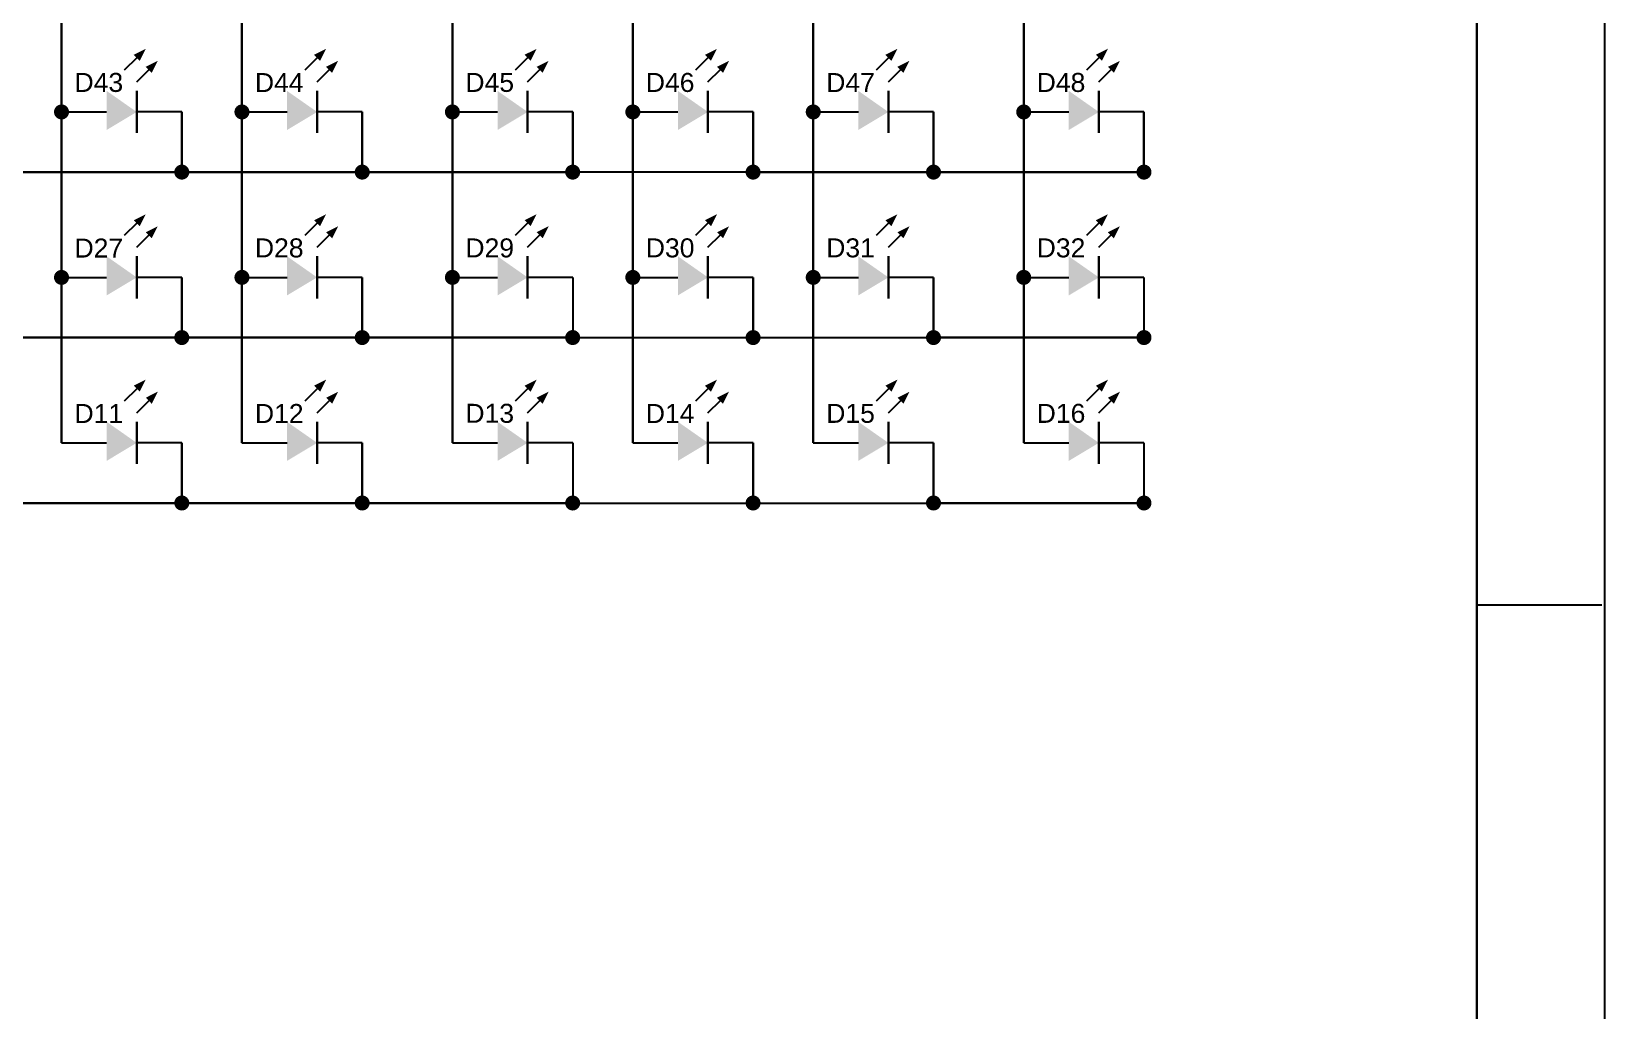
# Model space of a CAD drawing. Header units: millimetres. Extents: x -366 to 289, y -244 to 75.
# Drawn here: x 212.2 to 282.9, y -141.5 to -97.5 of the extents above; entities that cross this region are included whole.
import ezdxf

# ---------------------------------------------------------------- set-up
doc = ezdxf.new("R2010")
doc.units = ezdxf.units.MM
doc.header["$MEASUREMENT"] = 0
doc.layers.add('PDF2_几何图形', color=5, linetype='Continuous')
doc.layers.add('PDF2_实体填充', color=5, linetype='Continuous')
doc.layers.add('PDF2_文字', color=7, linetype='Continuous', true_color=0x000080)
doc.styles.add('PDF Arial', font='arial.ttf')

msp = doc.modelspace()

# ---------------------------------------------------------------- hatches: boundary and pattern name
at = {"layer": 'PDF2_几何图形', "lineweight": 25}
for points in [[(262.538, -103.859, 0.412502), (262.2, -103.521), (262.2, -103.521, 0.412507), (261.862, -103.859), (261.862, -103.859, 0.412505), (262.2, -104.197), (262.2, -104.197, 0.412499)], [(262.538, -111.295, 0.4125), (262.2, -110.957), (262.2, -110.957, 0.412506), (261.862, -111.295), (261.862, -111.295, 0.412506), (262.2, -111.633), (262.2, -111.633, 0.4125)], [(236.85, -118.731, 0.4125), (236.512, -118.393), (236.512, -118.393, 0.412506), (236.174, -118.731), (236.174, -118.731, 0.412503), (236.512, -119.069), (236.512, -119.069, 0.412497)], [(262.538, -118.731, 0.4125), (262.2, -118.393), (262.2, -118.393, 0.412506), (261.862, -118.731), (261.862, -118.731, 0.412503), (262.2, -119.069), (262.2, -119.069, 0.412497)]]:
    msp.add_hatch(color=2, dxfattribs=at).paths.add_polyline_path(points)
at = {"layer": 'PDF2_实体填充', "transparency": 33554559}
for points in [[(213.866, -101.155, 0.412501), (213.528, -100.817), (213.528, -100.817, 0.412498), (213.19, -101.155), (213.19, -101.155, 0.412495), (213.528, -101.493), (213.528, -101.493, 0.412499)], [(221.978, -101.155, 0.412501), (221.64, -100.817), (221.64, -100.817, 0.412501), (221.302, -101.155), (221.302, -101.155, 0.412499), (221.64, -101.493), (221.64, -101.493, 0.412499)], [(231.442, -101.155, 0.412495), (231.104, -100.817), (231.104, -100.817, 0.412502), (230.766, -101.155), (230.766, -101.155, 0.412499), (231.104, -101.493), (231.104, -101.493, 0.412492)], [(239.554, -101.155, 0.412501), (239.216, -100.817), (239.216, -100.817, 0.412498), (238.878, -101.155), (238.878, -101.155, 0.412495), (239.216, -101.493), (239.216, -101.493, 0.412499)], [(247.666, -101.155, 0.412501), (247.328, -100.817), (247.328, -100.817, 0.412501), (246.99, -101.155), (246.99, -101.155, 0.412499), (247.328, -101.493), (247.328, -101.493, 0.412499)], [(257.13, -101.155, 0.412495), (256.792, -100.817), (256.792, -100.817, 0.412502), (256.454, -101.155), (256.454, -101.155, 0.412499), (256.792, -101.493), (256.792, -101.493, 0.412492)], [(219.274, -103.859, 0.412502), (218.936, -103.521), (218.936, -103.521, 0.412502), (218.598, -103.859), (218.598, -103.859, 0.412499), (218.936, -104.197), (218.936, -104.197, 0.412499)], [(227.386, -103.859, 0.412501), (227.048, -103.521), (227.048, -103.521, 0.412501), (226.71, -103.859), (226.71, -103.859, 0.412499), (227.048, -104.197), (227.048, -104.197, 0.412499)], [(236.85, -103.859, 0.412502), (236.512, -103.521), (236.512, -103.521, 0.412507), (236.174, -103.859), (236.174, -103.859, 0.412505), (236.512, -104.197), (236.512, -104.197, 0.412499)], [(244.962, -103.859, 0.412502), (244.624, -103.521), (244.624, -103.521, 0.412502), (244.286, -103.859), (244.286, -103.859, 0.412499), (244.624, -104.197), (244.624, -104.197, 0.412499)], [(253.074, -103.859, 0.412501), (252.736, -103.521), (252.736, -103.521, 0.412501), (252.398, -103.859), (252.398, -103.859, 0.412499), (252.736, -104.197), (252.736, -104.197, 0.412499)], [(213.866, -108.591, 0.412499), (213.528, -108.253), (213.528, -108.253, 0.412495), (213.19, -108.591), (213.19, -108.591, 0.412498), (213.528, -108.929), (213.528, -108.929, 0.412502)], [(221.978, -108.591, 0.412499), (221.64, -108.253), (221.64, -108.253, 0.412499), (221.302, -108.591), (221.302, -108.591, 0.412502), (221.64, -108.929), (221.64, -108.929, 0.412502)], [(231.442, -108.591, 0.412492), (231.104, -108.253), (231.104, -108.253, 0.412499), (230.766, -108.591), (230.766, -108.591, 0.412502), (231.104, -108.929), (231.104, -108.929, 0.412495)], [(239.554, -108.591, 0.412499), (239.216, -108.253), (239.216, -108.253, 0.412495), (238.878, -108.591), (238.878, -108.591, 0.412498), (239.216, -108.929), (239.216, -108.929, 0.412502)], [(247.666, -108.591, 0.412499), (247.328, -108.253), (247.328, -108.253, 0.412499), (246.99, -108.591), (246.99, -108.591, 0.412502), (247.328, -108.929), (247.328, -108.929, 0.412502)], [(257.13, -108.591, 0.412492), (256.792, -108.253), (256.792, -108.253, 0.412499), (256.454, -108.591), (256.454, -108.591, 0.412502), (256.792, -108.929), (256.792, -108.929, 0.412495)], [(219.274, -111.295, 0.4125), (218.936, -110.957), (218.936, -110.957, 0.4125), (218.598, -111.295), (218.598, -111.295, 0.4125), (218.936, -111.633), (218.936, -111.633, 0.4125)], [(227.386, -111.295, 0.4125), (227.048, -110.957), (227.048, -110.957, 0.4125), (226.71, -111.295), (226.71, -111.295, 0.4125), (227.048, -111.633), (227.048, -111.633, 0.4125)], [(236.85, -111.295, 0.4125), (236.512, -110.957), (236.512, -110.957, 0.412506), (236.174, -111.295), (236.174, -111.295, 0.412506), (236.512, -111.633), (236.512, -111.633, 0.4125)], [(244.962, -111.295, 0.4125), (244.624, -110.957), (244.624, -110.957, 0.4125), (244.286, -111.295), (244.286, -111.295, 0.4125), (244.624, -111.633), (244.624, -111.633, 0.4125)], [(253.074, -111.295, 0.4125), (252.736, -110.957), (252.736, -110.957, 0.4125), (252.398, -111.295), (252.398, -111.295, 0.4125), (252.736, -111.633), (252.736, -111.633, 0.4125)], [(219.274, -118.731, 0.4125), (218.936, -118.393), (218.936, -118.393, 0.4125), (218.598, -118.731), (218.598, -118.731, 0.412497), (218.936, -119.069), (218.936, -119.069, 0.412497)], [(227.386, -118.731, 0.4125), (227.048, -118.393), (227.048, -118.393, 0.4125), (226.71, -118.731), (226.71, -118.731, 0.412497), (227.048, -119.069), (227.048, -119.069, 0.412497)], [(244.962, -118.731, 0.4125), (244.624, -118.393), (244.624, -118.393, 0.4125), (244.286, -118.731), (244.286, -118.731, 0.412497), (244.624, -119.069), (244.624, -119.069, 0.412497)], [(253.074, -118.731, 0.4125), (252.736, -118.393), (252.736, -118.393, 0.4125), (252.398, -118.731), (252.398, -118.731, 0.412497), (252.736, -119.069), (252.736, -119.069, 0.412497)]]:
    msp.add_hatch(color=2, dxfattribs=at).paths.add_polyline_path(points)

# ---------------------------------------------------------------- linework, layer by layer
at = {"color": 142}
for p, q in [((282.908, 74.7), (282.908, -182.241)), ((277.17, -141.392), (277.17, 68.961)), ((277.17, 68.961), (277.17, -176.502)), ((277.17, -176.502), (277.17, 68.961)), ((282.793, -123.322), (277.17, -123.322)), ((282.793, -123.322), (277.17, -123.322))]:
    msp.add_line(p, q, dxfattribs=at)
at = {"color": 2, "ltscale": 0.429341}
msp.add_line((236.512, -108.591), (236.512, -111.295), dxfattribs=at)
at = {"layer": 'PDF2_几何图形', "color": 2, "lineweight": 25}
for p, q in [((213.528, -101.155), (213.528, -93.719)), ((213.528, -93.719), (213.528, -101.155)), ((221.64, -101.155), (221.64, -93.719)), ((221.64, -93.719), (221.64, -101.155)), ((231.104, -101.155), (231.104, -93.719)), ((231.104, -93.719), (231.104, -101.155)), ((239.216, -101.155), (239.216, -93.719)), ((239.216, -93.719), (239.216, -101.155)), ((247.328, -101.155), (247.328, -93.719)), ((247.328, -93.719), (247.328, -101.155)), ((256.792, -101.155), (256.792, -93.719)), ((256.792, -93.719), (256.792, -101.155)), ((216.367, -99.262), (216.908, -98.721)), ((216.908, -98.721), (216.367, -99.262)), ((224.479, -99.262), (225.02, -98.721)), ((225.02, -98.721), (224.479, -99.262)), ((233.943, -99.262), (234.484, -98.721)), ((234.484, -98.721), (233.943, -99.262)), ((242.055, -99.262), (242.596, -98.721)), ((242.596, -98.721), (242.055, -99.262)), ((250.167, -99.262), (250.708, -98.721)), ((250.708, -98.721), (250.167, -99.262)), ((259.631, -99.262), (260.172, -98.721)), ((260.172, -98.721), (259.631, -99.262)), ((216.908, -99.803), (217.449, -99.262)), ((217.449, -99.262), (216.908, -99.803)), ((225.02, -99.803), (225.561, -99.262)), ((225.561, -99.262), (225.02, -99.803)), ((234.484, -99.803), (235.025, -99.262)), ((235.025, -99.262), (234.484, -99.803)), ((242.596, -99.803), (243.137, -99.262)), ((243.137, -99.262), (242.596, -99.803)), ((250.708, -99.803), (251.249, -99.262)), ((251.249, -99.262), (250.708, -99.803)), ((260.172, -99.803), (260.713, -99.262)), ((260.713, -99.262), (260.172, -99.803)), ((216.908, -102.101), (216.908, -100.208)), ((216.908, -100.208), (216.908, -102.101)), ((225.02, -102.101), (225.02, -100.208)), ((225.02, -100.208), (225.02, -102.101)), ((234.484, -102.101), (234.484, -100.208)), ((234.484, -100.208), (234.484, -102.101)), ((242.596, -102.101), (242.596, -100.208)), ((242.596, -100.208), (242.596, -102.101)), ((250.708, -102.101), (250.708, -100.208)), ((250.708, -100.208), (250.708, -102.101)), ((260.172, -102.101), (260.172, -100.208)), ((260.172, -100.208), (260.172, -102.101)), ((213.528, -108.591), (213.528, -101.155)), ((213.528, -101.155), (213.528, -108.591)), ((213.528, -101.155), (215.556, -101.155)), ((218.936, -101.155), (216.908, -101.155)), ((218.936, -103.859), (218.936, -101.155)), ((218.936, -101.155), (218.936, -103.859)), ((221.64, -108.591), (221.64, -101.155)), ((221.64, -101.155), (221.64, -108.591)), ((221.64, -101.155), (223.668, -101.155)), ((227.048, -101.155), (225.02, -101.155)), ((227.048, -103.859), (227.048, -101.155)), ((227.048, -101.155), (227.048, -103.859)), ((231.104, -108.591), (231.104, -101.155)), ((231.104, -101.155), (231.104, -108.591)), ((231.104, -101.155), (233.132, -101.155)), ((236.512, -101.155), (234.484, -101.155)), ((236.512, -103.859), (236.512, -101.155)), ((236.512, -101.155), (236.512, -103.859)), ((239.216, -108.591), (239.216, -101.155)), ((239.216, -101.155), (239.216, -108.591)), ((239.216, -101.155), (241.244, -101.155)), ((244.624, -101.155), (242.596, -101.155)), ((244.624, -103.859), (244.624, -101.155)), ((244.624, -101.155), (244.624, -103.859)), ((247.328, -108.591), (247.328, -101.155)), ((247.328, -101.155), (247.328, -108.591)), ((247.328, -101.155), (249.356, -101.155)), ((252.736, -101.155), (250.708, -101.155)), ((252.736, -103.859), (252.736, -101.155)), ((252.736, -101.155), (252.736, -103.859)), ((256.792, -108.591), (256.792, -101.155)), ((256.792, -101.155), (256.792, -108.591)), ((256.792, -101.155), (258.82, -101.155)), ((262.2, -101.155), (260.172, -101.155)), ((262.2, -103.859), (262.2, -101.155)), ((262.2, -101.155), (262.2, -103.859)), ((218.936, -103.859), (210.824, -103.859)), ((210.824, -103.859), (218.936, -103.859)), ((227.048, -103.859), (218.936, -103.859)), ((218.936, -103.859), (227.048, -103.859)), ((227.048, -103.859), (236.512, -103.859)), ((262.2, -103.859), (227.048, -103.859)), ((252.736, -103.859), (244.624, -103.859)), ((244.624, -103.859), (252.736, -103.859)), ((252.736, -103.859), (262.2, -103.859)), ((262.2, -103.859), (252.736, -103.859)), ((216.367, -106.698), (216.908, -106.157)), ((216.908, -106.157), (216.367, -106.698)), ((216.908, -107.239), (217.449, -106.698)), ((217.449, -106.698), (216.908, -107.239)), ((224.479, -106.698), (225.02, -106.157)), ((225.02, -106.157), (224.479, -106.698)), ((225.02, -107.239), (225.561, -106.698)), ((225.561, -106.698), (225.02, -107.239)), ((233.943, -106.698), (234.484, -106.157)), ((234.484, -106.157), (233.943, -106.698)), ((234.484, -107.239), (235.025, -106.698)), ((235.025, -106.698), (234.484, -107.239)), ((242.055, -106.698), (242.596, -106.157)), ((242.596, -106.157), (242.055, -106.698)), ((242.596, -107.239), (243.137, -106.698)), ((243.137, -106.698), (242.596, -107.239)), ((250.167, -106.698), (250.708, -106.157)), ((250.708, -106.157), (250.167, -106.698)), ((250.708, -107.239), (251.249, -106.698)), ((251.249, -106.698), (250.708, -107.239)), ((259.631, -106.698), (260.172, -106.157)), ((260.172, -106.157), (259.631, -106.698)), ((260.172, -107.239), (260.713, -106.698)), ((260.713, -106.698), (260.172, -107.239)), ((216.908, -109.537), (216.908, -107.644)), ((216.908, -107.644), (216.908, -109.537)), ((225.02, -109.537), (225.02, -107.644)), ((225.02, -107.644), (225.02, -109.537)), ((234.484, -109.537), (234.484, -107.644)), ((234.484, -107.644), (234.484, -109.537)), ((242.596, -109.537), (242.596, -107.644)), ((242.596, -107.644), (242.596, -109.537)), ((250.708, -109.537), (250.708, -107.644)), ((250.708, -107.644), (250.708, -109.537)), ((260.172, -109.537), (260.172, -107.644)), ((260.172, -107.644), (260.172, -109.537)), ((213.528, -108.591), (213.528, -116.027)), ((213.528, -116.027), (213.528, -108.591)), ((213.528, -108.591), (215.556, -108.591)), ((218.936, -108.591), (216.908, -108.591)), ((218.936, -108.591), (218.936, -111.295)), ((218.936, -111.295), (218.936, -108.591)), ((221.64, -108.591), (221.64, -116.027)), ((221.64, -116.027), (221.64, -108.591)), ((221.64, -108.591), (223.668, -108.591)), ((227.048, -108.591), (225.02, -108.591)), ((227.048, -108.591), (227.048, -111.295)), ((227.048, -111.295), (227.048, -108.591)), ((231.104, -108.591), (231.104, -116.027)), ((231.104, -116.027), (231.104, -108.591)), ((231.104, -108.591), (233.132, -108.591)), ((236.512, -108.591), (234.484, -108.591)), ((239.216, -108.591), (239.216, -116.027)), ((239.216, -116.027), (239.216, -108.591)), ((239.216, -108.591), (241.244, -108.591)), ((244.624, -108.591), (242.596, -108.591)), ((244.624, -108.591), (244.624, -111.295)), ((244.624, -111.295), (244.624, -108.591)), ((247.328, -108.591), (247.328, -116.027)), ((247.328, -116.027), (247.328, -108.591)), ((247.328, -108.591), (249.356, -108.591)), ((252.736, -108.591), (250.708, -108.591)), ((252.736, -111.295), (252.736, -108.591)), ((252.736, -108.591), (252.736, -111.295)), ((256.792, -108.591), (256.792, -116.027)), ((256.792, -116.027), (256.792, -108.591)), ((256.792, -108.591), (258.82, -108.591)), ((262.2, -108.591), (260.172, -108.591)), ((262.2, -108.591), (262.2, -111.295)), ((218.936, -111.295), (210.824, -111.295)), ((210.824, -111.295), (218.936, -111.295)), ((227.048, -111.295), (218.936, -111.295)), ((218.936, -111.295), (227.048, -111.295)), ((236.512, -111.295), (227.048, -111.295)), ((227.048, -111.295), (262.2, -111.295)), ((262.2, -111.295), (252.736, -111.295)), ((252.736, -111.295), (262.2, -111.295)), ((216.367, -114.134), (216.908, -113.593)), ((216.908, -113.593), (216.367, -114.134)), ((224.479, -114.134), (225.02, -113.593)), ((225.02, -113.593), (224.479, -114.134)), ((233.943, -114.134), (234.484, -113.593)), ((234.484, -113.593), (233.943, -114.134)), ((242.055, -114.134), (242.596, -113.593)), ((242.596, -113.593), (242.055, -114.134)), ((250.167, -114.134), (250.708, -113.593)), ((250.708, -113.593), (250.167, -114.134)), ((259.631, -114.134), (260.172, -113.593)), ((260.172, -113.593), (259.631, -114.134)), ((216.908, -114.675), (217.449, -114.134)), ((217.449, -114.134), (216.908, -114.675)), ((225.02, -114.675), (225.561, -114.134)), ((225.561, -114.134), (225.02, -114.675)), ((234.484, -114.675), (235.025, -114.134)), ((235.025, -114.134), (234.484, -114.675)), ((242.596, -114.675), (243.137, -114.134)), ((243.137, -114.134), (242.596, -114.675)), ((250.708, -114.675), (251.249, -114.134)), ((251.249, -114.134), (250.708, -114.675)), ((260.172, -114.675), (260.713, -114.134)), ((260.713, -114.134), (260.172, -114.675)), ((216.908, -116.973), (216.908, -115.08)), ((216.908, -115.08), (216.908, -116.973)), ((225.02, -116.973), (225.02, -115.08)), ((225.02, -115.08), (225.02, -116.973)), ((234.484, -116.973), (234.484, -115.08)), ((234.484, -115.08), (234.484, -116.973)), ((242.596, -116.973), (242.596, -115.08)), ((242.596, -115.08), (242.596, -116.973)), ((250.708, -116.973), (250.708, -115.08)), ((250.708, -115.08), (250.708, -116.973)), ((260.172, -116.973), (260.172, -115.08)), ((260.172, -115.08), (260.172, -116.973)), ((213.528, -116.027), (215.556, -116.027)), ((218.936, -116.027), (216.908, -116.027)), ((218.936, -116.027), (218.936, -118.731)), ((218.936, -118.731), (218.936, -116.027)), ((221.64, -116.027), (223.668, -116.027)), ((227.048, -116.027), (225.02, -116.027)), ((227.048, -116.027), (227.048, -118.731)), ((227.048, -118.731), (227.048, -116.027)), ((231.104, -116.027), (233.132, -116.027)), ((236.512, -116.027), (234.484, -116.027)), ((236.512, -116.027), (236.512, -118.731)), ((239.216, -116.027), (241.244, -116.027)), ((244.624, -116.027), (242.596, -116.027)), ((244.624, -116.027), (244.624, -118.731)), ((244.624, -118.731), (244.624, -116.027)), ((247.328, -116.027), (249.356, -116.027)), ((252.736, -116.027), (250.708, -116.027)), ((252.736, -118.731), (252.736, -116.027)), ((252.736, -116.027), (252.736, -118.731)), ((256.792, -116.027), (258.82, -116.027)), ((262.2, -116.027), (260.172, -116.027)), ((262.2, -116.027), (262.2, -118.731)), ((218.936, -118.731), (210.824, -118.731)), ((210.824, -118.731), (218.936, -118.731)), ((227.048, -118.731), (218.936, -118.731)), ((218.936, -118.731), (227.048, -118.731)), ((236.512, -118.731), (227.048, -118.731)), ((227.048, -118.731), (262.2, -118.731)), ((262.2, -118.731), (252.736, -118.731)), ((252.736, -118.731), (262.2, -118.731))]:
    msp.add_line(p, q, dxfattribs=at)
at = {"layer": 'PDF2_实体填充', "color": 2, "lineweight": 25, "transparency": 33554559}
for points in [[(217.314, -98.316), (216.773, -98.586), (217.043, -98.856)], [(225.426, -98.316), (224.885, -98.586), (225.155, -98.856)], [(234.89, -98.316), (234.349, -98.586), (234.619, -98.856)], [(243.002, -98.316), (242.461, -98.586), (242.731, -98.856)], [(251.114, -98.316), (250.573, -98.586), (250.843, -98.856)], [(260.578, -98.316), (260.037, -98.586), (260.307, -98.856)], [(217.855, -98.856), (217.314, -99.127), (217.584, -99.397)], [(225.967, -98.856), (225.426, -99.127), (225.696, -99.397)], [(235.431, -98.856), (234.89, -99.127), (235.16, -99.397)], [(243.543, -98.856), (243.002, -99.127), (243.272, -99.397)], [(251.655, -98.856), (251.114, -99.127), (251.384, -99.397)], [(261.119, -98.856), (260.578, -99.127), (260.848, -99.397)], [(215.556, -101.966), (216.908, -101.155), (215.556, -100.208)], [(223.668, -101.966), (225.02, -101.155), (223.668, -100.208)], [(233.132, -101.966), (234.484, -101.155), (233.132, -100.208)], [(241.244, -101.966), (242.596, -101.155), (241.244, -100.208)], [(249.356, -101.966), (250.708, -101.155), (249.356, -100.208)], [(258.82, -101.966), (260.172, -101.155), (258.82, -100.208)], [(217.314, -105.752), (216.773, -106.022), (217.043, -106.292)], [(225.426, -105.752), (224.885, -106.022), (225.155, -106.292)], [(234.89, -105.752), (234.349, -106.022), (234.619, -106.292)], [(243.002, -105.752), (242.461, -106.022), (242.731, -106.292)], [(251.114, -105.752), (250.573, -106.022), (250.843, -106.292)], [(260.578, -105.752), (260.037, -106.022), (260.307, -106.292)], [(217.855, -106.292), (217.314, -106.563), (217.584, -106.833)], [(225.967, -106.292), (225.426, -106.563), (225.696, -106.833)], [(235.431, -106.292), (234.89, -106.563), (235.16, -106.833)], [(243.543, -106.292), (243.002, -106.563), (243.272, -106.833)], [(251.655, -106.292), (251.114, -106.563), (251.384, -106.833)], [(261.119, -106.292), (260.578, -106.563), (260.848, -106.833)], [(215.556, -109.402), (216.908, -108.591), (215.556, -107.644)], [(223.668, -109.402), (225.02, -108.591), (223.668, -107.644)], [(233.132, -109.402), (234.484, -108.591), (233.132, -107.644)], [(241.244, -109.402), (242.596, -108.591), (241.244, -107.644)], [(249.356, -109.402), (250.708, -108.591), (249.356, -107.644)], [(258.82, -109.402), (260.172, -108.591), (258.82, -107.644)], [(217.314, -113.188), (216.773, -113.458), (217.043, -113.728)], [(217.855, -113.728), (217.314, -113.999), (217.584, -114.269)], [(225.426, -113.188), (224.885, -113.458), (225.155, -113.728)], [(225.967, -113.728), (225.426, -113.999), (225.696, -114.269)], [(234.89, -113.188), (234.349, -113.458), (234.619, -113.728)], [(235.431, -113.728), (234.89, -113.999), (235.16, -114.269)], [(243.002, -113.188), (242.461, -113.458), (242.731, -113.728)], [(243.543, -113.728), (243.002, -113.999), (243.272, -114.269)], [(251.114, -113.188), (250.573, -113.458), (250.843, -113.728)], [(251.655, -113.728), (251.114, -113.999), (251.384, -114.269)], [(260.578, -113.188), (260.037, -113.458), (260.307, -113.728)], [(261.119, -113.728), (260.578, -113.999), (260.848, -114.269)], [(215.556, -116.838), (216.908, -116.027), (215.556, -115.08)], [(223.668, -116.838), (225.02, -116.027), (223.668, -115.08)], [(233.132, -116.838), (234.484, -116.027), (233.132, -115.08)], [(241.244, -116.838), (242.596, -116.027), (241.244, -115.08)], [(249.356, -116.838), (250.708, -116.027), (249.356, -115.08)], [(258.82, -116.838), (260.172, -116.027), (258.82, -115.08)]]:
    msp.add_solid(points, dxfattribs=at)

# ---------------------------------------------------------------- texts
at = {"layer": 'PDF2_文字', "color": 2, "style": 'PDF Arial'}
for s, p in [('D43', (214.112, -100.255)), ('D44', (222.224, -100.261)), ('D45', (231.688, -100.254)), ('D46', (239.8, -100.256)), ('D47', (247.912, -100.261)), ('D48', (257.376, -100.256)), ('D27', (214.112, -107.699)), ('D28', (222.224, -107.692)), ('D29', (231.688, -107.692)), ('D30', (239.8, -107.691)), ('D31', (247.912, -107.691)), ('D32', (257.376, -107.691)), ('D11', (214.112, -115.135)), ('D12', (222.224, -115.135)), ('D13', (231.688, -115.127)), ('D14', (239.8, -115.135)), ('D15', (247.912, -115.128)), ('D16', (257.376, -115.128))]:
    msp.add_text(s, height=0.8539, dxfattribs=at).set_placement(p)

doc.saveas('drawing.dxf')
